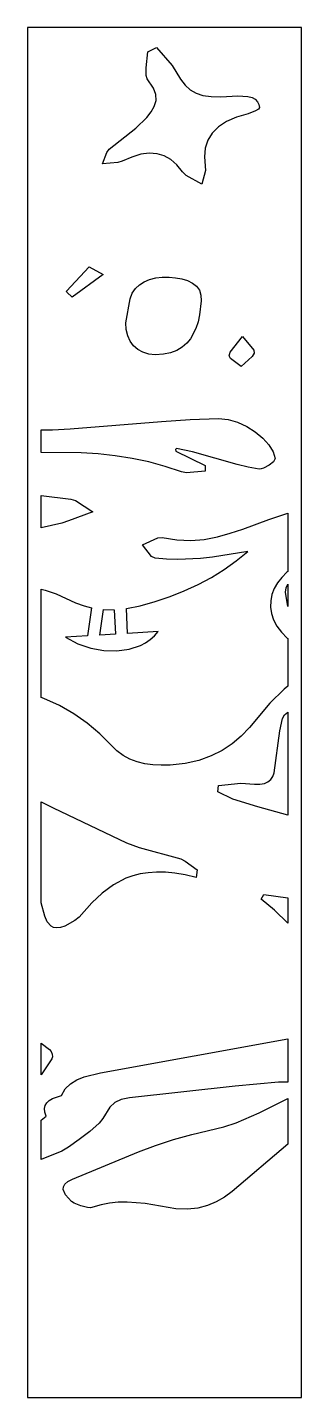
# Model space of a CAD drawing. Extents: x 0 to 400, y 0 to 2000.
import ezdxf

# ---------------------------------------------------------------- set-up
doc = ezdxf.new("R2010")
doc.units = 0
doc.layers.add('CUT', color=1, linetype='Continuous')
doc.layers.add('OUTLINE', color=7, linetype='Continuous')

msp = doc.modelspace()

# ---------------------------------------------------------------- linework, layer by layer
at = {"layer": 'CUT'}
for points in [[(119.41, 1822.18), (158.25, 1852.96), (174.08, 1868.61), (180.46, 1876.56), (185.15, 1884.72), (187.65, 1893.17), (187.48, 1901.97), (184.14, 1911.23), (174.51, 1925.12), (173.15, 1929.89), (173.07, 1940.83), (175.7, 1964.16), (188.2, 1970.43), (211.41, 1944.28), (223.56, 1924.26), (230.12, 1915.64), (237.47, 1908.94), (245.99, 1904.03), (256.04, 1900.77), (268.03, 1899.03), (282.34, 1898.67), (306.78, 1899.99), (321.53, 1899.19), (328, 1897.59), (332.15, 1895.2), (335.48, 1891.59), (337.73, 1887.38), (338.64, 1883.2), (337, 1880.8), (332.8, 1878.05), (322.12, 1873.84), (305.02, 1868.92), (290.55, 1862.56), (278.72, 1854.81), (269.54, 1845.73), (263.03, 1835.39), (259.23, 1823.83), (258.14, 1811.11), (259.99, 1791.05), (254.54, 1771.36), (231.65, 1783.85), (226.38, 1788.97), (218.05, 1799.24), (209.11, 1807.09), (199.48, 1812.56), (189.07, 1815.65), (177.8, 1816.38), (165.6, 1814.76), (152.39, 1810.82), (138.09, 1804.57), (131.83, 1802.59), (109.51, 1800.92), (115.8, 1817.47)], [(65.51, 1606.13), (57.35, 1613.37), (56.86, 1614.81), (90.13, 1650.36), (110.69, 1639.33)], [(187.13, 1634.38), (196.61, 1635.5), (206.58, 1635.54), (216.04, 1634.69), (225.06, 1633.02), (233.36, 1630.43), (240.62, 1626.85), (246.55, 1622.17), (250.84, 1616.32), (253.2, 1609.2), (253.32, 1600.73), (250.98, 1580.41), (249.07, 1570.35), (245.95, 1560.5), (237.85, 1545.46), (232.39, 1538.89), (225.82, 1533.18), (218.03, 1528.49), (208.91, 1524.98), (198.35, 1522.81), (186.23, 1522.16), (176.9, 1523.12), (168.51, 1525.72), (161.17, 1529.83), (154.98, 1535.32), (150.03, 1542.1), (146.43, 1550.02), (144.28, 1559), (143.68, 1568.9), (150.13, 1603.84), (153.06, 1611.87), (157.52, 1618.69), (163.33, 1624.33), (170.32, 1628.82), (178.31, 1632.16)], [(330.86, 1524.67), (327.96, 1519.54), (311.76, 1505.06), (296.08, 1516.78), (294.27, 1520.76), (295.94, 1526.16), (313.99, 1549.02), (330.16, 1528.95)], [(128.23, 1374.76), (103.44, 1377.39), (78.47, 1379.01), (20, 1379.54), (20, 1412.6), (36.82, 1412.59), (62.36, 1414.09), (195.79, 1424.92), (237.21, 1427.74), (278.97, 1429.19), (292.67, 1427.86), (306.53, 1423.84), (320, 1417.63), (332.51, 1409.7), (343.49, 1400.54), (352.38, 1390.64), (358.59, 1380.51), (361.56, 1370.64), (359.05, 1366.11), (352.5, 1360.87), (344.65, 1356.69), (341.1, 1355.55), (338.25, 1355.34), (321.97, 1358.25), (306.02, 1362.13), (240.72, 1380.71), (217.72, 1385.45), (216.29, 1383.76), (216.51, 1381.56), (259.19, 1360.68), (259.16, 1352.24), (232.28, 1349.77), (224.94, 1351.07), (201.2, 1359.27), (177.14, 1365.86), (152.81, 1370.97)], [(60.07, 1279.6), (50.23, 1276.58), (20, 1269.38), (20, 1316.86), (63.55, 1311.18), (69.98, 1309.25), (95.35, 1293.1)], [(359.26, 1135.27), (364.05, 1126.13), (370.62, 1117.23), (379.02, 1108.67), (380, 1107.9), (380, 1038.31), (374.82, 1033.98), (353.47, 1013.6), (323.85, 978.31), (311.72, 965.67), (298.5, 954.4), (283.96, 944.64), (267.88, 936.51), (250.05, 930.16), (230.27, 925.7), (208.34, 923.26), (195.3, 922.93), (182.88, 923.56), (171.1, 925.24), (159.96, 928.05), (149.49, 932.07), (139.71, 937.37), (130.63, 944.02), (105.48, 969.09), (87.3, 984.42), (67.7, 998.08), (46.64, 1010.03), (24.12, 1020.24), (20, 1021.7), (20, 1180.08), (25.73, 1178.63), (41.75, 1172.98), (69.94, 1159.99), (82.71, 1155.48), (93.4, 1152.84), (87.48, 1111.92), (55.52, 1110.04), (73.5, 1100.38), (92.41, 1093.82), (111.64, 1090.33), (130.57, 1089.89), (148.57, 1092.46), (165.01, 1098.03), (172.45, 1101.92), (179.24, 1106.55), (185.33, 1111.91), (190.62, 1117.99), (146.25, 1115.38), (144.43, 1151.62), (164.46, 1155.69), (186.61, 1162.16), (208.12, 1169.49), (228.93, 1177.74), (249.04, 1186.97), (268.39, 1197.25), (286.96, 1208.62), (304.71, 1221.15), (321.62, 1234.89), (269.81, 1226.52), (252.54, 1224.66), (219.26, 1223.31), (202.72, 1223.81), (186.52, 1225.31), (181.25, 1227.81), (167.83, 1244.79), (190.28, 1254.94), (196.45, 1255.35), (217.93, 1251.79), (238.38, 1251.07), (258.03, 1252.76), (277.1, 1256.41), (295.82, 1261.58), (314.43, 1267.81), (352.25, 1281.61), (380, 1290.97), (380, 1205.59), (378.69, 1204.61), (371.09, 1197.26), (364.88, 1189.33), (360.1, 1180.91), (356.79, 1172.13), (355, 1163.07), (354.79, 1153.83), (356.19, 1144.53)], [(377.32, 1182.17), (380, 1187.12), (380, 1154.78), (376.39, 1175.8)], [(126.49, 1149.97), (128.28, 1114.32), (105.82, 1113), (111.21, 1150.27)], [(359.84, 911.72), (368.2, 973.14), (372, 991.33), (374.98, 996.58), (380, 1000.63), (380, 850.34), (335.95, 862.28), (299.93, 873.35), (277.62, 884.27), (278.9, 893.61), (311.29, 896.86), (331.22, 895.3), (339.16, 895.41), (345.69, 896.58), (350.91, 898.81), (354.93, 902.08), (357.87, 906.39)], [(176.03, 766.2), (164.58, 764.37), (153.85, 761.62), (143.78, 758.01), (125.41, 748.5), (109.03, 736.41), (94.21, 722.26), (75.34, 701.2), (69.11, 696.23), (54.59, 688.25), (48.17, 686.19), (42.73, 685.62), (38.18, 686.35), (34.42, 688.18), (28.91, 694.36), (25.45, 702.58), (20, 722.12), (20, 869.52), (37.67, 860.84), (144.48, 809.95), (163.17, 802.88), (223.74, 786.2), (230.3, 783.16), (247.83, 770.14), (246.12, 758.98), (230.19, 762.85), (215.28, 765.43), (201.32, 766.8), (188.26, 767.04)], [(380, 729.7), (380, 692.28), (360.31, 711.58), (341.09, 727.35), (344.77, 734.42)], [(120.44, 423.96), (110.14, 407.47), (104.6, 400.76), (91.04, 388.24), (75.55, 376.6), (59.77, 365.42), (50.24, 359.76), (20, 347.36), (20, 405.05), (27.49, 410.8), (25.61, 416.69), (25.15, 421.91), (26.05, 426.5), (28.28, 430.48), (31.79, 433.88), (36.52, 436.71), (49.49, 440.78), (55.05, 450.48), (62.65, 458.05), (71.94, 463.84), (82.57, 468.22), (106.45, 474.1), (380, 523.43), (380, 460.39), (366.09, 460.57), (303.06, 454.44), (148.77, 437.61), (136.55, 435.17), (127.44, 430.73)], [(34.57, 505.12), (36.14, 501.37), (36.6, 497.54), (35.74, 494.44), (20, 471.25), (20, 517.48), (32.14, 507.99)], [(119.94, 283.88), (107.44, 281.43), (91.95, 277.13), (87.75, 277.38), (77.8, 279.71), (68.14, 283.69), (64.29, 286.01), (55.74, 295.74), (52.3, 303.62), (52.5, 307.59), (54.54, 311.5), (58.82, 315.28), (65.77, 318.86), (161.88, 358.91), (186.94, 368.19), (212.89, 376.71), (239.98, 384.25), (286.77, 395.03), (304.43, 400.94), (338.35, 415.86), (380, 436.69), (380, 370.03), (298.65, 300.61), (287.32, 292.45), (275.39, 285.57), (262.62, 280.19), (248.74, 276.55), (233.51, 274.9), (216.68, 275.44), (171.56, 283.21), (145.47, 285.39), (132.62, 285.16)]]:
    msp.add_lwpolyline(points, close=True, dxfattribs=at)
at = {"layer": 'OUTLINE'}
msp.add_lwpolyline([(0, 0), (400, 0), (400, 2000), (0, 2000)], close=True, dxfattribs=at)

doc.saveas('drawing.dxf')
